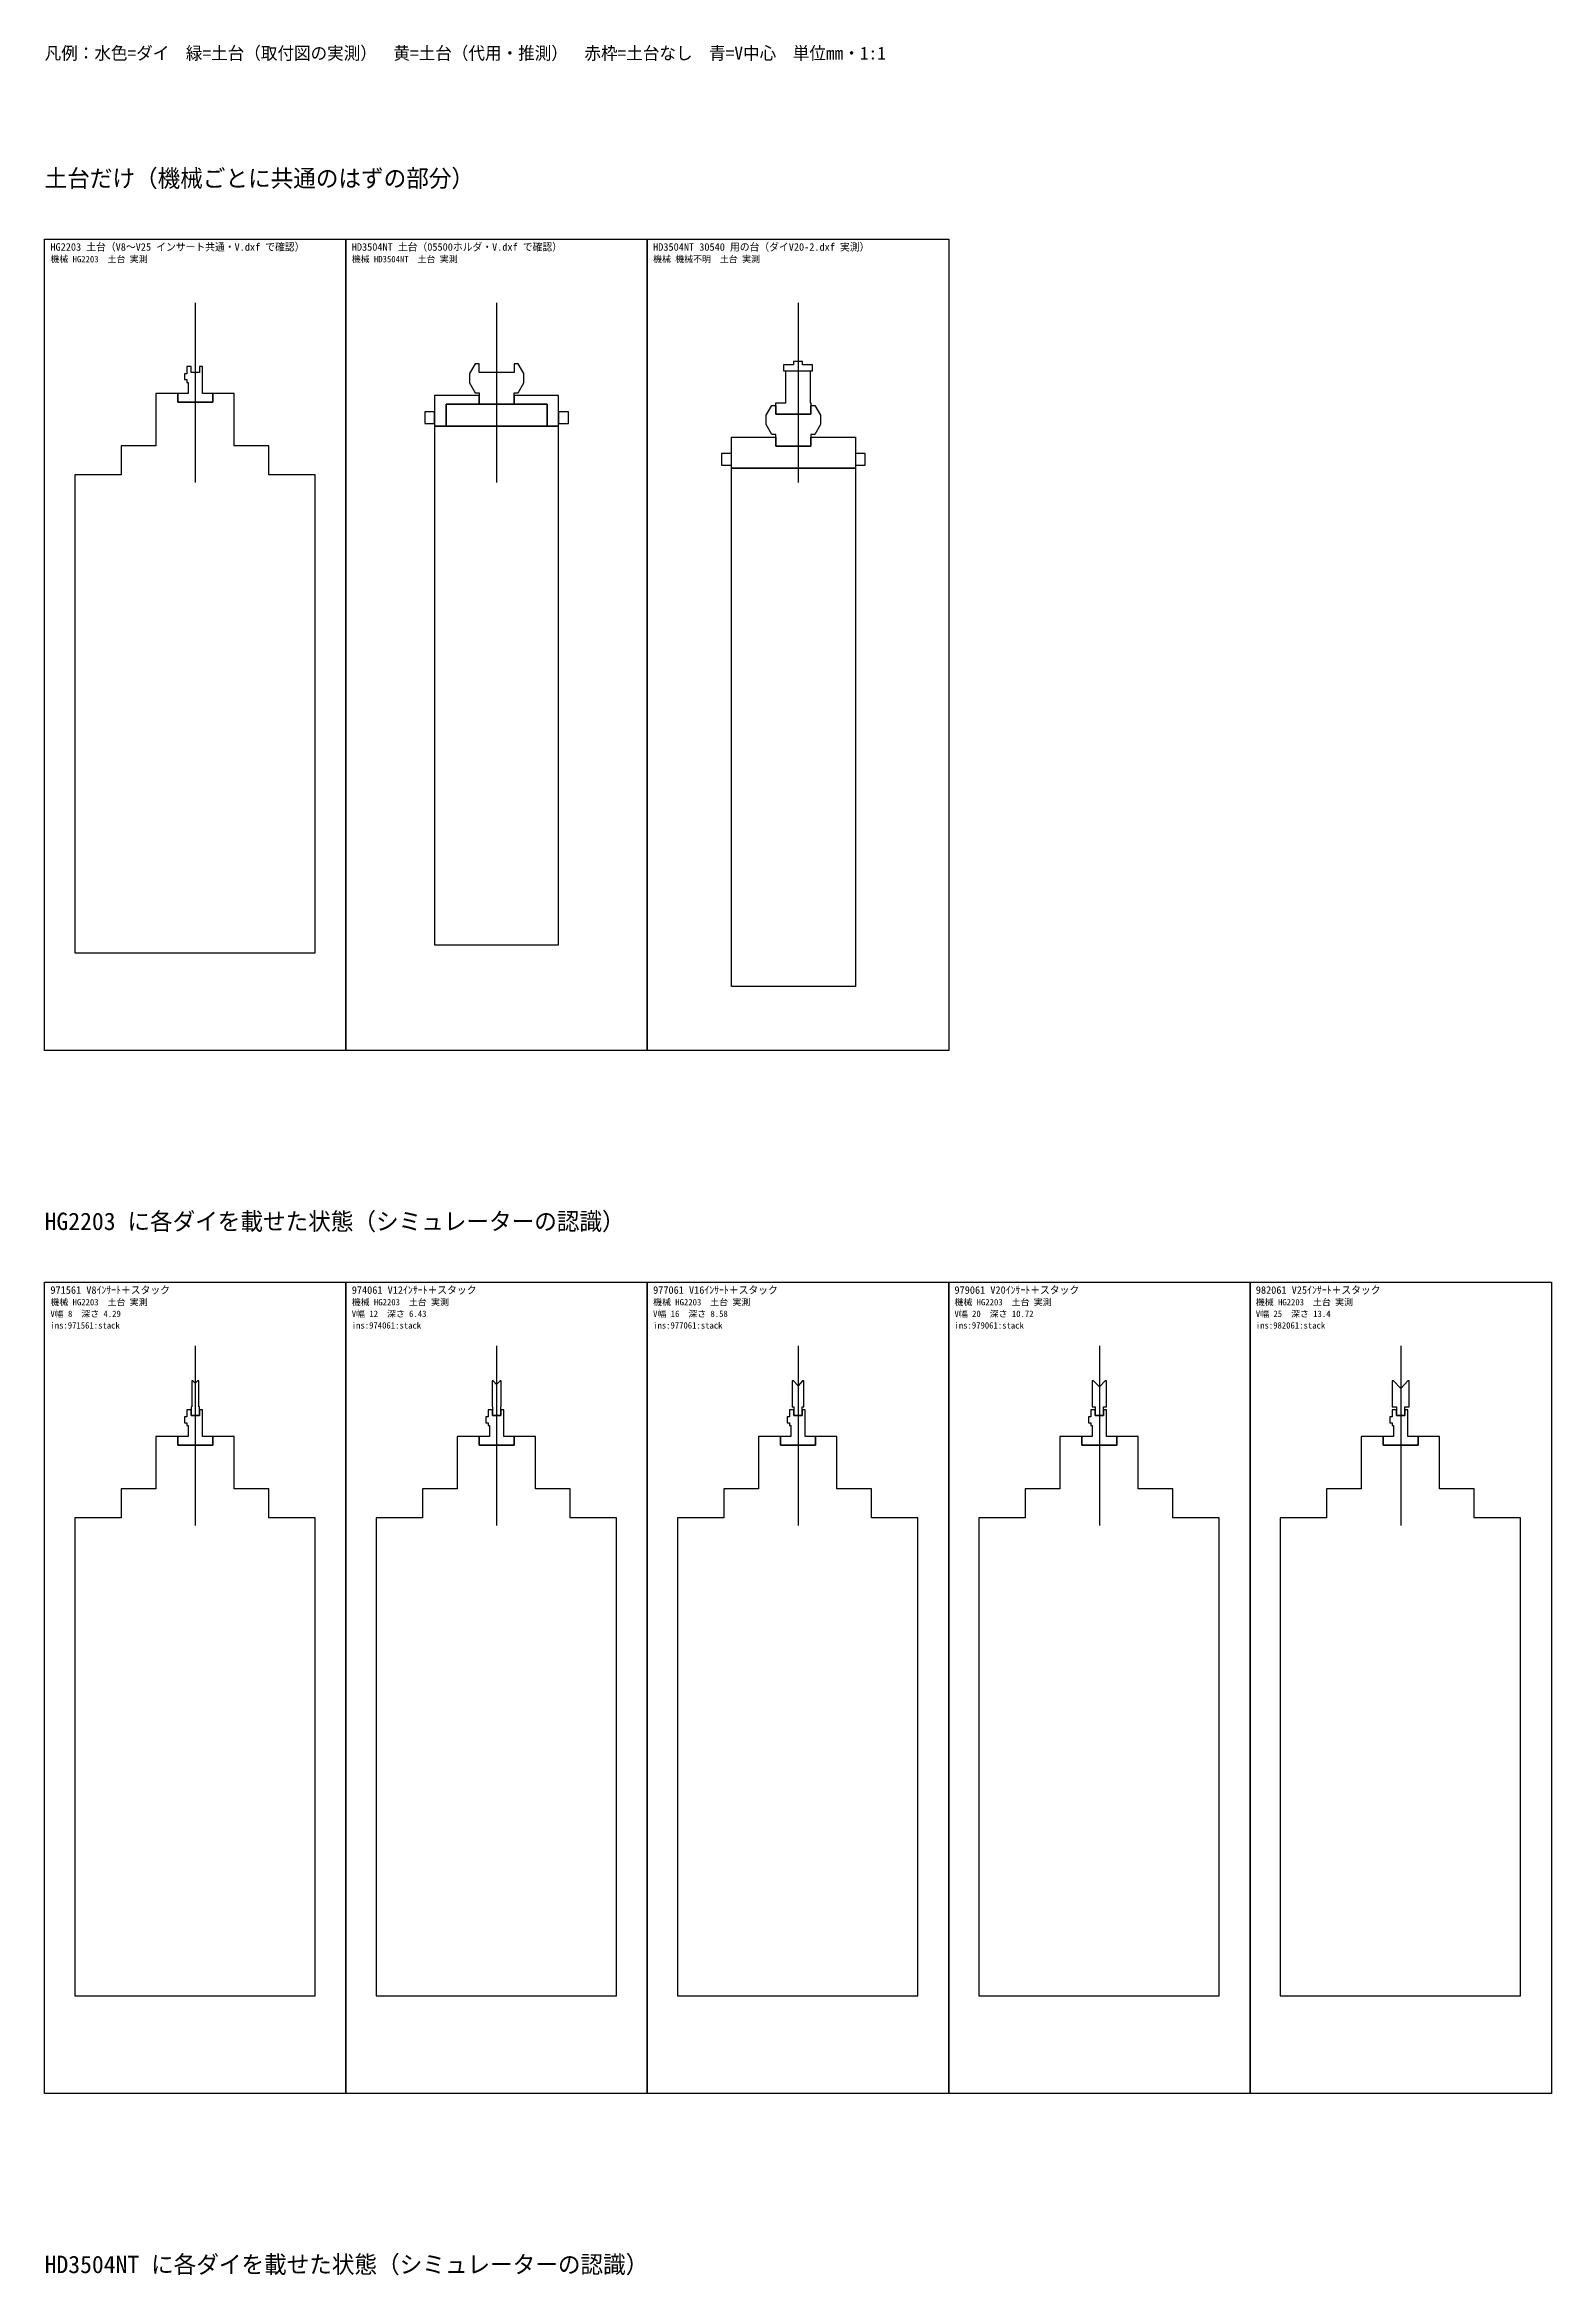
# Model space of a CAD drawing. Extents: x -260 to 3900, y -7630 to 506.
# Drawn here: x -260 to 2340, y -3344 to 506 of the extents above; entities that cross this region are included whole.
import ezdxf

# ---------------------------------------------------------------- set-up
doc = ezdxf.new("R2010")
doc.units = 0
for name, color, linetype in [('BASE_MEASURED', 3, 'Continuous'), ('CENTER', 5, 'Continuous'), ('DIE', 4, 'Continuous'), ('FRAME', 8, 'Continuous'), ('TEXT', 7, 'Continuous')]:
    doc.layers.add(name, color=color, linetype=linetype)

msp = doc.modelspace()

# ---------------------------------------------------------------- linework, layer by layer
at = {"layer": 'BASE_MEASURED'}
for points in [[(30, -96.5), (12.5, -96.5), (12.5, -50), (7, -50), (7, -60), (-7, -60), (-7, -50), (-14.5, -50), (-14.5, -62.5), (-18.5, -62.5), (-18.5, -72.5), (-14.5, -72.5), (-14.5, -77.5), (-12.5, -77.5), (-12.5, -96.5), (-30, -96.5), (-30, -111.5), (30, -111.5)], [(550, -60), (490.02, -60), (490, -60), (490, -45), (483.01, -45), (473.01, -62), (473.01, -78), (483.01, -95), (490, -95), (490, -100), (490, -115), (490.02, -115), (550, -115), (550, -100), (550, -95), (557.01, -95), (567.01, -78), (567.01, -62), (557.01, -45), (550, -45)], [(1062, -132), (1002, -132), (1002, -112.5), (1019, -112.5), (1019, -57), (1061, -57), (1061, -112.5), (1062, -112.5)], [(1015, -57), (1065, -57), (1065, -47), (1047.5, -47), (1047.5, -41), (1032.5, -41), (1032.5, -47), (1015, -47)], [(67, -96.5), (30, -96.5), (30, -111.5), (-30, -111.5), (-30, -96.5), (-68, -96.5), (-68, -186.5), (-128, -186.5), (-128, -236.5), (-208, -236.5), (-208, -1061.5), (207, -1061.5), (207, -236.5), (127, -236.5), (127, -186.5), (67, -186.5)], [(490, -115), (490, -100), (413.02, -100), (413.02, -128), (413.02, -148), (413.02, -153), (433.02, -153), (433.02, -115)], [(490.02, -115), (490, -115), (433.02, -115), (433.02, -153), (607, -153), (607, -115), (550, -115)], [(550, -100), (550, -115), (607, -115), (607, -153), (627, -153), (627, -148), (627, -128), (627, -100)], [(396.02, -128), (396.02, -148), (413.02, -148), (413.02, -128)], [(627, -153), (607, -153), (433.02, -153), (413.02, -153), (413.02, -1048), (627, -1048)], [(644, -148), (644, -128), (627, -128), (627, -148)], [(1062, -187), (1002, -187), (1002, -167), (995, -167), (985, -150), (985, -134), (995, -117), (1002, -117), (1002, -132), (1062, -132), (1062, -117), (1069, -117), (1079, -134), (1079, -150), (1069, -167), (1062, -167)], [(925, -172), (1002, -172), (1002, -187), (1062, -187), (1062, -172), (1138.99, -172), (1138.99, -225), (925, -225)], [(908, -220), (925, -220), (925, -200), (908, -200)], [(925, -225), (1138.99, -225), (1138.99, -1120), (925, -1120)], [(1138.99, -220), (1155.99, -220), (1155.99, -200), (1138.99, -200)], [(-7, -1860), (7, -1860), (7, -1845), (6, -1845), (6, -1800), (4, -1800), (0, -1804.29), (-4, -1800), (-6, -1800), (-6, -1845), (-7, -1845)], [(513, -1860), (527, -1860), (527, -1845), (528, -1845), (528, -1800), (526, -1800), (520, -1806.43), (514, -1800), (512, -1800), (512, -1845), (513, -1845)], [(1033, -1860), (1047, -1860), (1047, -1845), (1050, -1845), (1050, -1800), (1048, -1800), (1040, -1808.58), (1032, -1800), (1030, -1800), (1030, -1845), (1033, -1845)], [(1553, -1860), (1567, -1860), (1567, -1845), (1572.2, -1845), (1572.2, -1800), (1570, -1800), (1560, -1810.72), (1550, -1800), (1547.8, -1800), (1547.8, -1845), (1553, -1845)], [(2073, -1860), (2087, -1860), (2087, -1845), (2094.75, -1845), (2094.75, -1800), (2092.5, -1800), (2080, -1813.4), (2067.5, -1800), (2065.25, -1800), (2065.25, -1845), (2073, -1845)], [(30, -1896.5), (12.5, -1896.5), (12.5, -1850), (7, -1850), (7, -1860), (-7, -1860), (-7, -1850), (-14.5, -1850), (-14.5, -1862.5), (-18.5, -1862.5), (-18.5, -1872.5), (-14.5, -1872.5), (-14.5, -1877.5), (-12.5, -1877.5), (-12.5, -1896.5), (-30, -1896.5), (-30, -1911.5), (30, -1911.5)], [(550, -1896.5), (532.5, -1896.5), (532.5, -1850), (527, -1850), (527, -1860), (513, -1860), (513, -1850), (505.5, -1850), (505.5, -1862.5), (501.5, -1862.5), (501.5, -1872.5), (505.5, -1872.5), (505.5, -1877.5), (507.5, -1877.5), (507.5, -1896.5), (490, -1896.5), (490, -1911.5), (550, -1911.5)], [(1070, -1896.5), (1052.5, -1896.5), (1052.5, -1850), (1047, -1850), (1047, -1860), (1033, -1860), (1033, -1850), (1025.5, -1850), (1025.5, -1862.5), (1021.5, -1862.5), (1021.5, -1872.5), (1025.5, -1872.5), (1025.5, -1877.5), (1027.5, -1877.5), (1027.5, -1896.5), (1010, -1896.5), (1010, -1911.5), (1070, -1911.5)], [(1590, -1896.5), (1572.5, -1896.5), (1572.5, -1850), (1567, -1850), (1567, -1860), (1553, -1860), (1553, -1850), (1545.5, -1850), (1545.5, -1862.5), (1541.5, -1862.5), (1541.5, -1872.5), (1545.5, -1872.5), (1545.5, -1877.5), (1547.5, -1877.5), (1547.5, -1896.5), (1530, -1896.5), (1530, -1911.5), (1590, -1911.5)], [(2110, -1896.5), (2092.5, -1896.5), (2092.5, -1850), (2087, -1850), (2087, -1860), (2073, -1860), (2073, -1850), (2065.5, -1850), (2065.5, -1862.5), (2061.5, -1862.5), (2061.5, -1872.5), (2065.5, -1872.5), (2065.5, -1877.5), (2067.5, -1877.5), (2067.5, -1896.5), (2050, -1896.5), (2050, -1911.5), (2110, -1911.5)], [(67, -1896.5), (30, -1896.5), (30, -1911.5), (-30, -1911.5), (-30, -1896.5), (-68, -1896.5), (-68, -1986.5), (-128, -1986.5), (-128, -2036.5), (-208, -2036.5), (-208, -2861.5), (207, -2861.5), (207, -2036.5), (127, -2036.5), (127, -1986.5), (67, -1986.5)], [(587, -1896.5), (550, -1896.5), (550, -1911.5), (490, -1911.5), (490, -1896.5), (452, -1896.5), (452, -1986.5), (392, -1986.5), (392, -2036.5), (312, -2036.5), (312, -2861.5), (727, -2861.5), (727, -2036.5), (647, -2036.5), (647, -1986.5), (587, -1986.5)], [(1107, -1896.5), (1070, -1896.5), (1070, -1911.5), (1010, -1911.5), (1010, -1896.5), (972, -1896.5), (972, -1986.5), (912, -1986.5), (912, -2036.5), (832, -2036.5), (832, -2861.5), (1247, -2861.5), (1247, -2036.5), (1167, -2036.5), (1167, -1986.5), (1107, -1986.5)], [(1627, -1896.5), (1590, -1896.5), (1590, -1911.5), (1530, -1911.5), (1530, -1896.5), (1492, -1896.5), (1492, -1986.5), (1432, -1986.5), (1432, -2036.5), (1352, -2036.5), (1352, -2861.5), (1767, -2861.5), (1767, -2036.5), (1687, -2036.5), (1687, -1986.5), (1627, -1986.5)], [(2147, -1896.5), (2110, -1896.5), (2110, -1911.5), (2050, -1911.5), (2050, -1896.5), (2012, -1896.5), (2012, -1986.5), (1952, -1986.5), (1952, -2036.5), (1872, -2036.5), (1872, -2861.5), (2287, -2861.5), (2287, -2036.5), (2207, -2036.5), (2207, -1986.5), (2147, -1986.5)]]:
    msp.add_lwpolyline(points, close=True, dxfattribs=at)
at = {"layer": 'CENTER'}
for p, q in [((0, 60), (0, -250)), ((520, 60), (520, -250)), ((1040, 60), (1040, -250)), ((0, -1740), (0, -2050)), ((520, -1740), (520, -2050)), ((1040, -1740), (1040, -2050)), ((1560, -1740), (1560, -2050)), ((2080, -1740), (2080, -2050))]:
    msp.add_line(p, q, dxfattribs=at)
at = {"layer": 'DIE'}
for points in [[(-7, -1860), (7, -1860), (7, -1845), (6, -1845), (6, -1800), (4, -1800), (0, -1804.29), (-4, -1800), (-6, -1800), (-6, -1845), (-7, -1845)], [(513, -1860), (527, -1860), (527, -1845), (528, -1845), (528, -1800), (526, -1800), (520, -1806.43), (514, -1800), (512, -1800), (512, -1845), (513, -1845)], [(1033, -1860), (1047, -1860), (1047, -1845), (1050, -1845), (1050, -1800), (1048, -1800), (1040, -1808.58), (1032, -1800), (1030, -1800), (1030, -1845), (1033, -1845)], [(1553, -1860), (1567, -1860), (1567, -1845), (1572.2, -1845), (1572.2, -1800), (1570, -1800), (1560, -1810.72), (1550, -1800), (1547.8, -1800), (1547.8, -1845), (1553, -1845)], [(2073, -1860), (2087, -1860), (2087, -1845), (2094.75, -1845), (2094.75, -1800), (2092.5, -1800), (2080, -1813.4), (2067.5, -1800), (2065.25, -1800), (2065.25, -1845), (2073, -1845)]]:
    msp.add_lwpolyline(points, close=True, dxfattribs=at)
at = {"layer": 'FRAME'}
for points in [[(-260, 170), (260, 170), (260, -1230), (-260, -1230)], [(260, 170), (780, 170), (780, -1230), (260, -1230)], [(780, 170), (1300, 170), (1300, -1230), (780, -1230)], [(-260, -1630), (260, -1630), (260, -3030), (-260, -3030)], [(260, -1630), (780, -1630), (780, -3030), (260, -3030)], [(780, -1630), (1300, -1630), (1300, -3030), (780, -3030)], [(1300, -1630), (1820, -1630), (1820, -3030), (1300, -3030)], [(1820, -1630), (2340, -1630), (2340, -3030), (1820, -3030)]]:
    msp.add_lwpolyline(points, close=True, dxfattribs=at)

# ---------------------------------------------------------------- texts
at = {"layer": 'TEXT'}
for s, height, p in [('凡例：水色=ダイ\u3000緑=土台（取付図の実測）\u3000黄=土台（代用・推測）\u3000赤枠=土台なし\u3000青=V中心\u3000単位mm・1:1', 22, (-260, 480)), ('土台だけ（機械ごとに共通のはずの部分）', 30, (-260, 260)), ('HG2203 土台（V8～V25 インサート共通・V.dxf で確認）', 13, (-250, 150)), ('HD3504NT 土台（05500ホルダ・V.dxf で確認）', 13, (270, 150)), ('HD3504NT 30540 用の台（ダイV20-2.dxf 実測）', 13, (790, 150)), ('機械 HG2203\u3000土台 実測', 11, (-250, 130)), ('機械 HD3504NT\u3000土台 実測', 11, (270, 130)), ('機械 機械不明\u3000土台 実測', 11, (790, 130)), ('HG2203 に各ダイを載せた状態（シミュレーターの認識）', 30, (-260, -1540)), ('971561 V8ｲﾝｻｰﾄ＋スタック', 13, (-250, -1650)), ('974061 V12ｲﾝｻｰﾄ＋スタック', 13, (270, -1650)), ('977061 V16ｲﾝｻｰﾄ＋スタック', 13, (790, -1650)), ('979061 V20ｲﾝｻｰﾄ＋スタック', 13, (1310, -1650)), ('982061 V25ｲﾝｻｰﾄ＋スタック', 13, (1830, -1650)), ('V幅 8\u3000深さ 4.29', 11, (-250, -1690)), ('機械 HG2203\u3000土台 実測', 11, (-250, -1670)), ('V幅 12\u3000深さ 6.43', 11, (270, -1690)), ('機械 HG2203\u3000土台 実測', 11, (270, -1670)), ('V幅 16\u3000深さ 8.58', 11, (790, -1690)), ('機械 HG2203\u3000土台 実測', 11, (790, -1670)), ('V幅 20\u3000深さ 10.72', 11, (1310, -1690)), ('機械 HG2203\u3000土台 実測', 11, (1310, -1670)), ('V幅 25\u3000深さ 13.4', 11, (1830, -1690)), ('機械 HG2203\u3000土台 実測', 11, (1830, -1670)), ('ins:971561:stack', 11, (-250, -1710)), ('ins:974061:stack', 11, (270, -1710)), ('ins:977061:stack', 11, (790, -1710)), ('ins:979061:stack', 11, (1310, -1710)), ('ins:982061:stack', 11, (1830, -1710)), ('HD3504NT に各ダイを載せた状態（シミュレーターの認識）', 30, (-260, -3340))]:
    msp.add_text(s, height=height, dxfattribs=at).set_placement(p)

doc.saveas('drawing.dxf')
